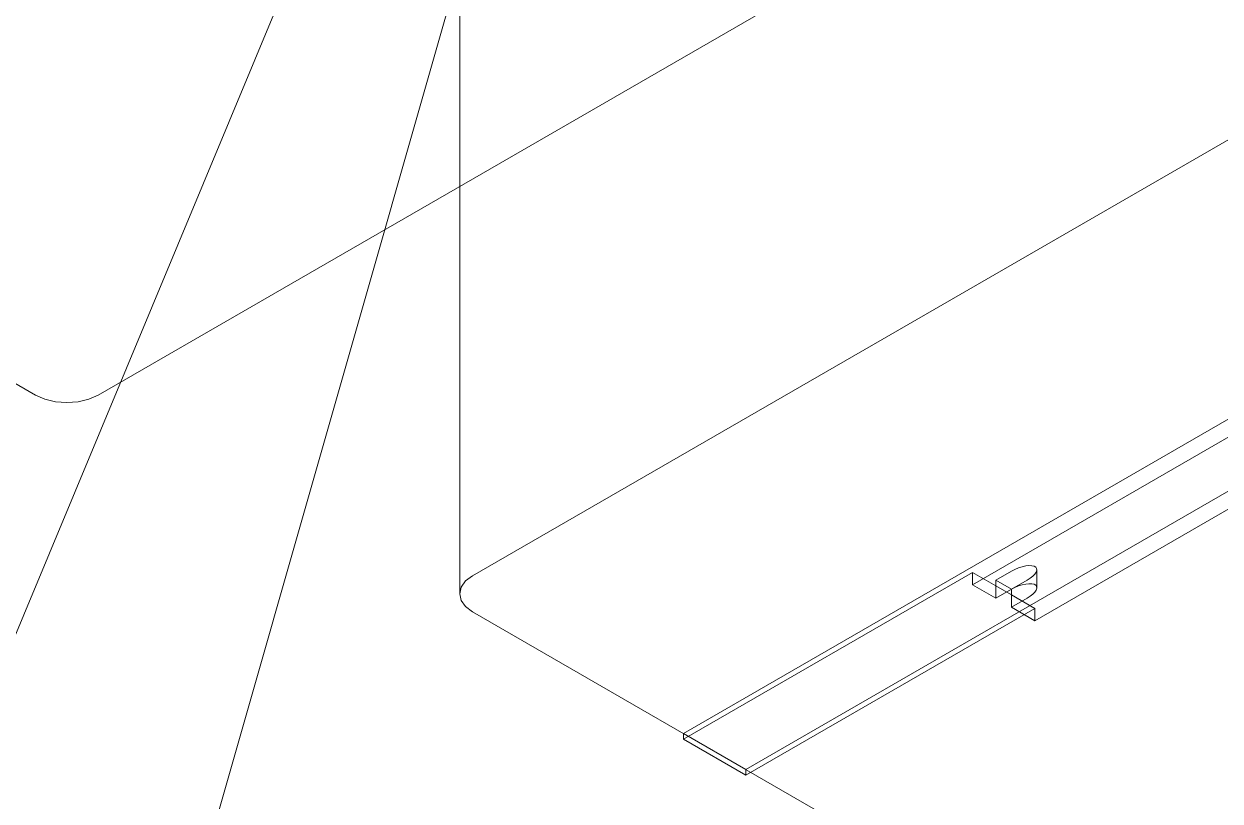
# Model space of a CAD drawing. Header units: millimetres. Extents: x -88595 to 880822, y -1054509 to -148035.
# Drawn here: x 393644 to 394186, y -313713 to -313361 of the extents above; entities that cross this region are included whole.
import ezdxf

# ---------------------------------------------------------------- set-up
doc = ezdxf.new("R2010")
doc.units = ezdxf.units.MM
doc.layers.add('Марки', color=7, linetype='Continuous', lineweight=20)
doc.layers.add('Оборудование', color=7, linetype='Continuous', lineweight=18)

# ---------------------------------------------------------------- blocks, each defined once
blk = doc.blocks.new('$0$ADSK_Наружный блок кондиционера сплит-системы1 - AV08IMVEVA-4475075-В_ОВ3_4')
at = {"layer": 'Оборудование'}
for p, q in [((21200.94, 10361.04), (20536.26, 10744.79)), ((21731.27, 10650.9), (21229.23, 10361.04))]:
    blk.add_line(p, q, dxfattribs=at)
blk.add_polyline3d([(21229.23, 10361.04, 0), (21225.08, 10359.21, 0), (21220.26, 10358.05, 0), (21215.08, 10357.66, 0), (21209.91, 10358.05, 0), (21205.08, 10359.21, 0), (21200.94, 10361.04, 0)], dxfattribs=at)
blk = doc.blocks.new('$0$ADSK_Наружный блок кондиционера сплит-системы1 - AV16IMVEV-4475072-В_ОВ3_4')
at = {"layer": 'Оборудование'}
for p, q in [((19634.16, 12633.6), (19634.16, 11261.88)), ((19640.02, 11270.05), (20142.06, 11559.9)), ((19735.47, 11198.6), (20265.8, 11504.79)), ((20294.09, 11488.46), (19763.76, 11182.27)), ((20134.99, 11421.1), (19866.29, 11265.97)), ((19894.57, 11249.64), (20163.27, 11404.77)), ((19866.29, 11271.52), (19735.47, 11195.99)), ((19866.29, 11265.97), (19866.29, 11271.52)), ((19866.29, 11271.52), (19876.9, 11265.39)), ((19883.97, 11272.09), (19876.9, 11268.01)), ((19895.41, 11264.62), (19895.41, 11272.79)), ((19876.9, 11259.84), (19866.29, 11265.97)), ((19883.97, 11263.92), (19876.9, 11268.01)), ((19876.9, 11268.01), (19876.9, 11265.39)), ((19876.9, 11265.39), (19883.97, 11261.31)), ((19876.9, 11265.39), (19876.9, 11259.84)), ((19876.9, 11259.84), (19883.97, 11263.92)), ((19883.97, 11263.92), (19891.04, 11268.01)), ((19883.97, 11261.31), (19883.97, 11263.92)), ((19883.97, 11261.31), (19894.57, 11255.19)), ((19883.97, 11255.76), (19883.97, 11261.31)), ((19891.04, 11259.84), (19883.97, 11255.76)), ((20304.7, 10869.96), (19640.02, 11253.72)), ((19763.76, 11179.66), (19894.57, 11255.19)), ((19894.57, 11249.64), (19883.97, 11255.76)), ((19894.57, 11255.19), (19894.57, 11249.64)), ((19735.47, 11195.99), (19735.47, 11198.6)), ((19735.47, 11198.6), (19763.76, 11182.27)), ((19735.47, 11195.99), (19763.76, 11179.66)), ((19763.76, 11182.27), (19763.76, 11179.66))]:
    blk.add_line(p, q, dxfattribs=at)
for points in [[(19891.04, 11268.01, 0), (19892.43, 11268.9, 0), (19893.61, 11269.84, 0), (19894.52, 11270.8, 0), (19895.12, 11271.72, 0), (19895.39, 11272.56, 0), (19895.32, 11273.3, 0), (19894.9, 11273.89, 0), (19894.17, 11274.32, 0), (19893.14, 11274.56, 0), (19891.86, 11274.6, 0), (19890.39, 11274.45, 0), (19888.8, 11274.1, 0), (19887.15, 11273.57, 0), (19885.51, 11272.89, 0), (19883.97, 11272.09, 0)], [(19640.02, 11253.72, 0), (19636.84, 11256.11, 0), (19634.84, 11258.89, 0), (19634.16, 11261.88, 0), (19634.84, 11264.87, 0), (19636.84, 11267.66, 0), (19640.02, 11270.05, 0)], [(19883.97, 11263.92, 0), (19885.51, 11264.73, 0), (19887.15, 11265.41, 0), (19888.8, 11265.93, 0), (19890.39, 11266.28, 0), (19891.86, 11266.44, 0), (19893.14, 11266.4, 0), (19894.17, 11266.16, 0), (19894.9, 11265.73, 0), (19895.32, 11265.13, 0), (19895.39, 11264.4, 0), (19895.12, 11263.55, 0), (19894.52, 11262.63, 0), (19893.61, 11261.68, 0), (19892.43, 11260.74, 0), (19891.04, 11259.84, 0)]]:
    blk.add_polyline3d(points, dxfattribs=at)

msp = doc.modelspace()

# ---------------------------------------------------------------- linework, layer by layer
at = {"layer": 'Марки'}
for p, q in [((393910.31, -312989.21), (393571.4, -313803.36)), ((393919.69, -313061.89), (393606.06, -314159.89))]:
    msp.add_line(p, q, dxfattribs=at)

# ---------------------------------------------------------------- block references
at = {"layer": 'Оборудование'}
for name, p in [('$0$ADSK_Наружный блок кондиционера сплит-системы1 - AV08IMVEVA-4475075-В_ОВ3_4', (372448.64, -323890.18)), ('$0$ADSK_Наружный блок кондиционера сплит-системы1 - AV16IMVEV-4475072-В_ОВ3_4', (374207.4, -324880.93))]:
    msp.add_blockref(name, p, dxfattribs=at)

doc.saveas('drawing.dxf')
